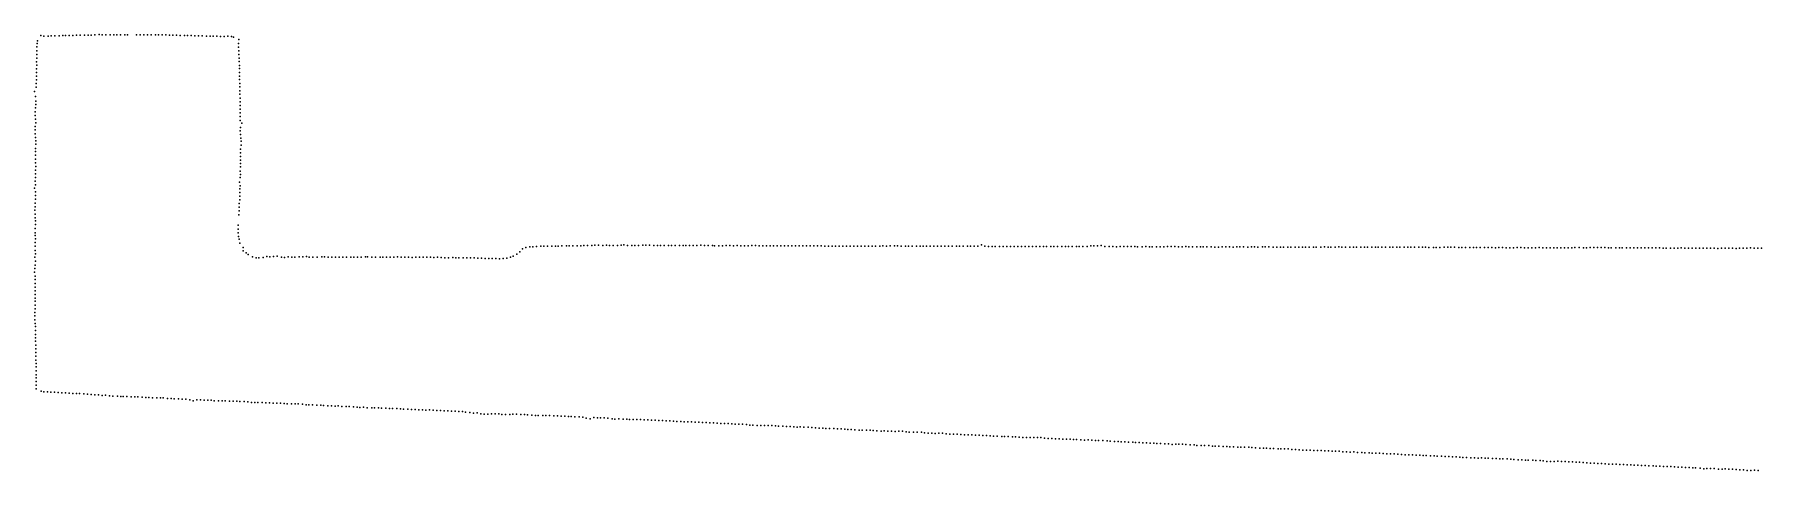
# Model space of a CAD drawing. Extents: x 2.93 to 8.06, y 3.49 to 4.25.
# Drawn here: x 2.927 to 5.493, y 3.602 to 4.248 of the extents above; entities that cross this region are included whole.
import ezdxf

# ---------------------------------------------------------------- set-up
doc = ezdxf.new("R2010")
doc.units = 0
doc.layers.add('1', color=7, linetype='CONTINUOUS')

msp = doc.modelspace()

# ---------------------------------------------------------------- linework, layer by layer
at = {"layer": '1', "color": 7, "linetype": 'CONTINUOUS'}
for p in [(2.93111, 4.23507, 1.42885), (2.93185, 4.23929, 1.42885), (2.93662, 4.24713, 1.42885), (2.94109, 4.2459, 1.42885), (2.94766, 4.24594, 1.42885), (2.95197, 4.24633, 1.42885), (2.95742, 4.24649, 1.42885), (2.96391, 4.24653, 1.42885), (2.96934, 4.24683, 1.42885), (2.97367, 4.24696, 1.42885), (2.97908, 4.24703, 1.42885), (2.9845, 4.24723, 1.42885), (2.9899, 4.24731, 1.42885), (2.99533, 4.24754, 1.42885), (3.00184, 4.24748, 1.42885), (3.00723, 4.24765, 1.42885), (3.01158, 4.24772, 1.42885), (3.01702, 4.24787, 1.42885), (3.02351, 4.24836, 1.42885), (3.02784, 4.24805, 1.42885), (3.03326, 4.24805, 1.42885), (3.03975, 4.24807, 1.42885), (3.04518, 4.24797, 1.42885), (3.04951, 4.24808, 1.42885), (3.05493, 4.24807, 1.42885), (3.06143, 4.24802, 1.42885), (3.06576, 4.24796, 1.42885), (3.07894, 4.24779, 1.42883), (3.08433, 4.24782, 1.42883), (3.08976, 4.24802, 1.42883), (3.09519, 4.24803, 1.42883), (3.1006, 4.2479, 1.42883), (3.1071, 4.24801, 1.42883), (3.11144, 4.248, 1.42883), (3.11686, 4.24787, 1.42883), (3.12227, 4.24775, 1.42883), (3.12769, 4.24767, 1.42883), (3.13311, 4.24756, 1.42883), (3.13852, 4.24753, 1.42883), (3.14394, 4.24722, 1.42883), (3.15044, 4.24719, 1.42883), (3.15477, 4.24705, 1.42883), (3.16021, 4.24698, 1.42883), (3.16564, 4.24668, 1.42883), (3.17104, 4.24657, 1.42883), (3.17646, 4.24639, 1.42883), (3.18296, 4.24617, 1.42883), (3.18836, 4.2461, 1.42883), (3.1927, 4.24605, 1.42883), (3.19813, 4.24593, 1.42883), (3.20353, 4.24569, 1.42883), (3.20893, 4.24562, 1.42883), (3.21436, 4.24606, 1.42883), (3.2199, 4.24546, 1.42883), (3.22285, 4.24461, 1.42883), (3.23059, 4.23519, 1.42883), (3.23072, 4.24105, 1.42883), (2.93047, 4.20796, 1.42885), (2.93066, 4.21337, 1.42885), (2.931, 4.21882, 1.42885), (2.93101, 4.22421, 1.42885), (2.93104, 4.23018, 1.42885), (3.23055, 4.22978, 1.42883), (3.2308, 4.22438, 1.42883), (3.2311, 4.2189, 1.42883), (3.23151, 4.21353, 1.42883), (3.23154, 4.20866, 1.42883), (2.93044, 4.19219, 1.42883), (2.93058, 4.18677, 1.42883), (2.9306, 4.19761, 1.42883), (2.93071, 4.20304, 1.42883), (3.23183, 4.19783, 1.42883), (3.23186, 4.20271, 1.42883), (3.23203, 4.19189, 1.42883), (3.23208, 4.18646, 1.42883), (2.92755, 4.16411, 1.42883), (2.92902, 4.15652, 1.42883), (2.92962, 4.17057, 1.42883), (2.92973, 4.17595, 1.42883), (2.93027, 4.18136, 1.42883), (3.23216, 4.1816, 1.42883), (3.23245, 4.17562, 1.42883), (3.23247, 4.1648, 1.42883), (3.23251, 4.15994, 1.42883), (3.2326, 4.17077, 1.42883), (2.92845, 4.13373, 1.42883), (2.92897, 4.13969, 1.42883), (2.9294, 4.14943, 1.42883), (2.9295, 4.14458, 1.42883), (3.23275, 4.15397, 1.42883), (3.23284, 4.14313, 1.42883), (3.23297, 4.13773, 1.42883), (3.23301, 4.1323, 1.42883), (3.23302, 4.14857, 1.42883), (2.92846, 4.10717, 1.42883), (2.92859, 4.12826, 1.42883), (2.9286, 4.1121, 1.42883), (2.92901, 4.12287, 1.42883), (2.92928, 4.11746, 1.42883), (3.23305, 4.1269, 1.42883), (3.23308, 4.12088, 1.42883), (3.23309, 4.1054, 1.42885), (3.23325, 4.11074, 1.42885), (3.23529, 4.11686, 1.42885), (2.92831, 4.10117, 1.42883), (2.92895, 4.07957, 1.42883), (2.92902, 4.09579, 1.42883), (2.92915, 4.08552, 1.42883), (2.92918, 4.09092, 1.42883), (3.2334, 4.09998, 1.42885), (3.23399, 4.09461, 1.42885), (3.23429, 4.08435, 1.42885), (3.23448, 4.09017, 1.42885), (2.92886, 4.06927, 1.42883), (2.92892, 4.07469, 1.42883), (2.92894, 4.06331, 1.42883), (2.92904, 4.05786, 1.42883), (3.23341, 4.06203, 1.42885), (3.23349, 4.0676, 1.42885), (3.23352, 4.07287, 1.42885), (3.23362, 4.07838, 1.42885), (3.23364, 4.05723, 1.42885), (2.92845, 4.03084, 1.42883), (2.92874, 4.0471, 1.42883), (2.92876, 4.04165, 1.42883), (2.92887, 4.03626, 1.42883), (2.92918, 4.05249, 1.42883), (3.23217, 4.02963, 1.42885), (3.233, 4.03625, 1.42885), (3.23309, 4.04588, 1.42885), (3.2333, 4.05193, 1.42885), (3.23358, 4.04099, 1.42885), (2.92744, 4.02051, 1.42883), (2.9287, 4.00427, 1.42883), (2.92883, 4.01512, 1.42883), (2.92886, 4.02534, 1.42883), (2.92888, 4.0097, 1.42883), (3.23219, 4.00301, 1.42885), (3.23222, 4.0085, 1.42885), (3.23231, 4.01393, 1.42885), (3.23244, 4.01933, 1.42885), (3.23271, 4.02419, 1.42885), (2.92803, 3.988, 1.42883), (2.92819, 3.99292, 1.42883), (2.92835, 3.98205, 1.42883), (2.92849, 3.97665, 1.42883), (2.92854, 3.99821, 1.42883), (3.23105, 3.98091, 1.42885), (3.23142, 3.99777, 1.42885), (3.23142, 3.99225, 1.42885), (3.23149, 3.98684, 1.42885), (2.92818, 3.9544, 1.42883), (2.92825, 3.96043, 1.42883), (2.92864, 3.97178, 1.42883), (2.92865, 3.96633, 1.42883), (3.23, 3.95974, 1.42885), (3.23007, 3.95432, 1.42885), (3.23011, 3.96573, 1.42885), (2.92823, 3.93444, 1.42883), (2.92843, 3.9279, 1.42883), (2.9285, 3.93979, 1.42883), (2.92861, 3.95011, 1.42883), (2.92879, 3.94524, 1.42883), (3.23022, 3.94887, 1.42885), (3.23127, 3.94506, 1.42885), (3.23252, 3.9389, 1.42885), (3.23726, 3.92736, 1.42885), (3.23757, 3.93243, 1.42885), (3.64841, 3.92626, 1.42883), (3.65252, 3.93045, 1.42883), (3.6572, 3.93259, 1.42883), (3.66331, 3.93344, 1.42883), (3.66761, 3.93366, 1.42883), (3.67304, 3.93388, 1.42883), (3.67953, 3.93425, 1.42883), (3.68389, 3.93433, 1.42883), (3.6893, 3.93435, 1.42883), (3.69581, 3.93463, 1.42883), (3.70123, 3.93466, 1.42883), (3.70556, 3.93462, 1.42883), (3.71097, 3.93474, 1.42883), (3.71747, 3.93477, 1.42883), (3.72179, 3.93497, 1.42883), (3.72723, 3.93514, 1.42883), (3.73372, 3.93512, 1.42883), (3.73914, 3.93511, 1.42883), (3.74348, 3.93519, 1.42883), (3.74889, 3.93527, 1.42883), (3.75538, 3.93553, 1.42883), (3.75971, 3.93567, 1.42883), (3.76514, 3.9358, 1.42883), (3.77163, 3.93552, 1.42883), (3.77707, 3.93602, 1.42883), (3.78141, 3.93548, 1.42883), (3.78682, 3.93559, 1.42883), (3.79333, 3.9354, 1.42883), (3.79867, 3.93615, 1.42883), (3.80308, 3.9365, 1.42883), (3.80851, 3.93546, 1.42883), (3.81498, 3.93545, 1.42883), (3.81932, 3.93546, 1.42883), (3.82474, 3.93548, 1.42883), (3.83122, 3.93573, 1.42883), (3.83557, 3.9358, 1.42883), (3.84097, 3.9357, 1.42883), (3.84748, 3.93542, 1.42883), (3.8529, 3.93563, 1.42883), (3.85724, 3.93556, 1.42883), (3.86266, 3.93557, 1.42883), (3.86915, 3.93545, 1.42883), (3.87348, 3.93546, 1.42883), (3.8789, 3.93535, 1.42883), (3.8854, 3.93539, 1.42883), (3.89082, 3.93538, 1.42883), (3.89516, 3.93521, 1.42883), (3.90057, 3.93523, 1.42883), (3.90598, 3.93537, 1.42883), (3.9114, 3.93534, 1.42883), (3.91712, 3.93582, 1.42885), (3.92253, 3.93539, 1.42885), (3.92795, 3.93553, 1.42885), (3.93444, 3.93519, 1.42885), (3.9377, 3.93508, 1.42885), (3.9442, 3.93515, 1.42885), (3.94962, 3.93514, 1.42885), (3.95504, 3.93545, 1.42885), (3.96044, 3.93523, 1.42885), (3.96587, 3.93508, 1.42885), (3.97129, 3.93528, 1.42885), (3.97671, 3.93512, 1.42885), (3.98213, 3.93515, 1.42885), (3.98754, 3.93506, 1.42885), (3.99294, 3.9353, 1.42885), (3.99839, 3.93525, 1.42885), (4.00379, 3.93507, 1.42885), (4.0092, 3.93506, 1.42885), (4.01462, 3.93514, 1.42885), (4.02005, 3.93509, 1.42885), (4.02546, 3.93504, 1.42885), (4.03089, 3.93498, 1.42885), (4.03629, 3.93481, 1.42885), (4.04171, 3.93495, 1.42885), (4.04713, 3.93484, 1.42885), (4.05254, 3.93496, 1.42885), (4.05797, 3.93496, 1.42885), (4.06338, 3.93477, 1.42885), (4.0688, 3.93478, 1.42885), (4.07421, 3.93504, 1.42885), (4.07963, 3.93496, 1.42885), (4.08505, 3.93507, 1.42885), (4.09046, 3.93479, 1.42885), (4.09589, 3.93483, 1.42885), (4.10131, 3.93461, 1.42885), (4.10671, 3.93447, 1.42885), (4.11213, 3.93458, 1.42885), (4.11756, 3.93455, 1.42885), (4.12297, 3.93448, 1.42885), (4.12838, 3.93445, 1.42885), (4.13379, 3.93448, 1.42885), (4.13922, 3.93457, 1.42885), (4.14463, 3.93438, 1.42885), (4.15005, 3.93457, 1.42885), (4.15546, 3.93451, 1.42885), (4.16089, 3.93466, 1.42885), (4.1663, 3.93464, 1.42885), (4.17172, 3.93455, 1.42885), (4.1769, 3.93464, 1.42885), (4.18338, 3.9346, 1.42885), (4.18773, 3.93477, 1.42885), (4.19315, 3.93465, 1.42885), (4.19858, 3.93481, 1.42885), (4.20504, 3.93502, 1.42885), (4.20946, 3.93505, 1.42885), (4.21482, 3.9346, 1.42885), (4.22132, 3.93447, 1.42885), (4.22565, 3.93438, 1.42885), (4.23107, 3.93458, 1.42885), (4.23758, 3.93456, 1.42885), (4.24299, 3.93453, 1.42885), (4.24732, 3.93454, 1.42885), (4.25273, 3.93456, 1.42885), (4.25816, 3.93444, 1.42885), (4.26357, 3.93445, 1.42885), (4.26898, 3.93455, 1.42885), (4.2744, 3.93455, 1.42885), (4.27982, 3.93459, 1.42885), (4.28525, 3.9345, 1.42885), (4.29065, 3.93441, 1.42885), (4.29714, 3.93452, 1.42885), (4.30151, 3.93466, 1.42885), (4.30691, 3.93429, 1.42885), (4.31341, 3.93444, 1.42885), (4.31775, 3.93442, 1.42885), (4.32316, 3.93427, 1.42885), (4.32886, 3.93461, 1.42885), (4.33435, 3.93616, 1.42885), (4.33939, 3.9343, 1.42885), (4.34485, 3.93395, 1.42885), (4.35025, 3.93401, 1.42885), (4.35458, 3.93411, 1.42885), (4.36108, 3.93408, 1.42885), (4.36649, 3.93415, 1.42885), (4.37191, 3.93393, 1.42885), (4.37733, 3.93403, 1.42885), (4.38274, 3.93416, 1.42885), (4.38816, 3.93396, 1.42885), (4.39358, 3.9339, 1.42885), (4.399, 3.93376, 1.42885), (4.40437, 3.93381, 1.42885), (4.40983, 3.93401, 1.42885), (4.41525, 3.93393, 1.42885), (4.42068, 3.93384, 1.42885), (4.42608, 3.93386, 1.42885), (4.4308, 3.93388, 1.42885), (4.4373, 3.93393, 1.42885), (4.44162, 3.93381, 1.42885), (4.44704, 3.93383, 1.42885), (4.45354, 3.93376, 1.42885), (4.45896, 3.9339, 1.42885), (4.46329, 3.93377, 1.42885), (4.4687, 3.93403, 1.42885), (4.47521, 3.93382, 1.42885), (4.47954, 3.93378, 1.42885), (4.48496, 3.93392, 1.42885), (4.49141, 3.93409, 1.42885), (4.49682, 3.93473, 1.42885), (4.50119, 3.93516, 1.42885), (4.50659, 3.93494, 1.42885), (4.5119, 3.93562, 1.42885), (4.51739, 3.93389, 1.42885), (4.52401, 3.93392, 1.42885), (4.52936, 3.93379, 1.42885), (4.53478, 3.93368, 1.42885), (4.54024, 3.93372, 1.42885), (4.54563, 3.93377, 1.42885), (4.55107, 3.93386, 1.42885), (4.55646, 3.93391, 1.42885), (4.56189, 3.9338, 1.42885), (4.56621, 3.93365, 1.42885), (4.57271, 3.93359, 1.42885), (4.57813, 3.93381, 1.42885), (4.58355, 3.93366, 1.42885), (4.58788, 3.93366, 1.42885), (4.59438, 3.93347, 1.42885), (4.59979, 3.93367, 1.42885), (4.60522, 3.93363, 1.42885), (4.61064, 3.93374, 1.42885), (4.61603, 3.93373, 1.42885), (4.62148, 3.93398, 1.42885), (4.62688, 3.93353, 1.42885), (4.6323, 3.93358, 1.42885), (4.63773, 3.93382, 1.42885), (4.64205, 3.93365, 1.42885), (4.64747, 3.93362, 1.42885), (4.65396, 3.93336, 1.42885), (4.65939, 3.93331, 1.42885), (4.66372, 3.93333, 1.42885), (4.66914, 3.93339, 1.42885), (4.67564, 3.93321, 1.42885), (4.68105, 3.93319, 1.42885), (4.68647, 3.93311, 1.42885), (4.69187, 3.93325, 1.42885), (4.69729, 3.93332, 1.42885), (4.70269, 3.93329, 1.42885), (4.70812, 3.93318, 1.42885), (4.71356, 3.93322, 1.42885), (4.71787, 3.93346, 1.42885), (4.72329, 3.93347, 1.42885), (4.72979, 3.93314, 1.42885), (4.7352, 3.93326, 1.42885), (4.73955, 3.93321, 1.42885), (4.74496, 3.93313, 1.42885), (4.75145, 3.93322, 1.42885), (4.75579, 3.93324, 1.42885), (4.76121, 3.93336, 1.42885), (4.7677, 3.93309, 1.42885), (4.77312, 3.93319, 1.42885), (4.77855, 3.93311, 1.42885), (4.78288, 3.93305, 1.42885), (4.78938, 3.93295, 1.42885), (4.79371, 3.93273, 1.42885), (4.8002, 3.93293, 1.42885), (4.80563, 3.93303, 1.42885), (4.81104, 3.93307, 1.42885), (4.81539, 3.93299, 1.42885), (4.82079, 3.93313, 1.42885), (4.8273, 3.93299, 1.42885), (4.83162, 3.93301, 1.42885), (4.83813, 3.93318, 1.42885), (4.84356, 3.93323, 1.42885), (4.84897, 3.93285, 1.42885), (4.8533, 3.9327, 1.42885), (4.85979, 3.933, 1.42885), (4.86521, 3.93327, 1.42885), (4.86957, 3.93308, 1.42885), (4.87497, 3.93278, 1.42885), (4.88146, 3.933, 1.42885), (4.88688, 3.93299, 1.42885), (4.89122, 3.93301, 1.42885), (4.89772, 3.93311, 1.42885), (4.90313, 3.93289, 1.42885), (4.90747, 3.9329, 1.42885), (4.91397, 3.93293, 1.42885), (4.91939, 3.93301, 1.42885), (4.92373, 3.93292, 1.42885), (4.92913, 3.9331, 1.42885), (4.93453, 3.93278, 1.42885), (4.94105, 3.93294, 1.42885), (4.9454, 3.93296, 1.42885), (4.95131, 3.93297, 1.42883), (4.95565, 3.933, 1.42883), (4.96215, 3.93313, 1.42883), (4.96758, 3.93307, 1.42883), (4.9719, 3.93287, 1.42883), (4.97731, 3.93301, 1.42883), (4.98382, 3.93306, 1.42883), (4.98922, 3.93288, 1.42883), (4.99359, 3.93275, 1.42883), (4.99898, 3.93269, 1.42883), (5.00549, 3.93266, 1.42883), (5.00982, 3.93266, 1.42883), (5.01524, 3.93268, 1.42883), (5.02174, 3.9328, 1.42883), (5.02714, 3.93284, 1.42883), (5.0315, 3.93314, 1.42883), (5.03693, 3.93277, 1.42883), (5.0434, 3.93262, 1.42883), (5.04773, 3.93262, 1.42883), (5.05316, 3.93254, 1.42883), (5.05965, 3.93265, 1.42883), (5.06507, 3.93257, 1.42883), (5.06942, 3.93253, 1.42883), (5.07483, 3.93232, 1.42883), (5.08133, 3.93254, 1.42883), (5.08674, 3.93257, 1.42883), (5.09216, 3.93235, 1.42883), (5.09758, 3.9322, 1.42883), (5.10299, 3.93225, 1.42883), (5.10841, 3.93223, 1.42883), (5.11384, 3.93212, 1.42883), (5.11924, 3.93199, 1.42883), (5.12466, 3.9322, 1.42883), (5.13008, 3.93227, 1.42883), (5.1355, 3.93222, 1.42883), (5.14091, 3.93213, 1.42883), (5.14633, 3.9321, 1.42883), (5.15175, 3.93212, 1.42883), (5.15717, 3.93205, 1.42883), (5.16259, 3.93235, 1.42883), (5.16799, 3.93204, 1.42883), (5.17341, 3.93204, 1.42883), (5.17883, 3.93202, 1.42883), (5.18426, 3.93197, 1.42883), (5.18965, 3.9321, 1.42883), (5.19508, 3.932, 1.42883), (5.2005, 3.9321, 1.42883), (5.20593, 3.93213, 1.42883), (5.21135, 3.9322, 1.42883), (5.21568, 3.93225, 1.42883), (5.2222, 3.93232, 1.42883), (5.22869, 3.932, 1.42883), (5.23301, 3.93205, 1.42883), (5.23844, 3.93228, 1.42883), (5.24382, 3.9323, 1.42883), (5.24928, 3.93254, 1.42883), (5.25468, 3.93229, 1.42883), (5.26014, 3.93229, 1.42883), (5.26553, 3.93194, 1.42883), (5.26986, 3.93205, 1.42883), (5.27637, 3.93204, 1.42883), (5.28177, 3.93184, 1.42883), (5.28611, 3.93193, 1.42883), (5.29261, 3.93179, 1.42883), (5.29802, 3.93189, 1.42883), (5.30344, 3.93191, 1.42883), (5.30886, 3.93202, 1.42883), (5.31428, 3.93181, 1.42883), (5.31969, 3.93195, 1.42883), (5.32511, 3.93192, 1.42883), (5.33052, 3.93185, 1.42883), (5.33593, 3.93186, 1.42883), (5.34137, 3.93188, 1.42883), (5.34678, 3.93165, 1.42883), (5.35112, 3.93166, 1.42883), (5.35761, 3.93156, 1.42883), (5.36302, 3.93159, 1.42883), (5.36844, 3.93165, 1.42883), (5.37386, 3.93176, 1.42883), (5.37929, 3.93155, 1.42883), (5.3847, 3.93147, 1.42883), (5.39012, 3.93138, 1.42883), (5.39552, 3.93138, 1.42883), (5.40095, 3.93138, 1.42883), (5.40636, 3.93132, 1.42883), (5.41178, 3.93141, 1.42883), (5.41718, 3.93164, 1.42883), (5.42261, 3.93156, 1.42883), (5.42804, 3.9312, 1.42883), (5.43344, 3.93145, 1.42883), (5.43887, 3.93133, 1.42883), (5.44428, 3.93144, 1.42883), (5.44973, 3.93144, 1.42883), (5.45512, 3.93112, 1.42883), (5.46052, 3.93144, 1.42883), (5.46581, 3.93147, 1.42883), (5.4712, 3.9317, 1.42883), (5.47664, 3.93174, 1.42883), (5.48208, 3.93162, 1.42883), (5.48748, 3.93152, 1.42883), (5.4929, 3.93144, 1.42883), (2.92776, 3.91815, 1.42883), (2.92781, 3.90137, 1.42883), (2.92851, 3.90627, 1.42883), (2.92865, 3.91237, 1.42883), (2.92872, 3.92304, 1.42883), (3.24164, 3.92436, 1.42885), (3.24477, 3.92209, 1.42885), (3.251, 3.91883, 1.42885), (3.25644, 3.91703, 1.42885), (3.26088, 3.9169, 1.42885), (3.26731, 3.91768, 1.42885), (3.27277, 3.91905, 1.42885), (3.27698, 3.91851, 1.42885), (3.2826, 3.91915, 1.42885), (3.28801, 3.91951, 1.42885), (3.29424, 3.91822, 1.42885), (3.29885, 3.91756, 1.42885), (3.30419, 3.9185, 1.42885), (3.30966, 3.91813, 1.42885), (3.31394, 3.91792, 1.42885), (3.32042, 3.91867, 1.42885), (3.32597, 3.91856, 1.42885), (3.33124, 3.91911, 1.42885), (3.33559, 3.91831, 1.42885), (3.34102, 3.91807, 1.42885), (3.34753, 3.91813, 1.42885), (3.35404, 3.91838, 1.42885), (3.35838, 3.91858, 1.42885), (3.36375, 3.91823, 1.42885), (3.36919, 3.91828, 1.42885), (3.37461, 3.91831, 1.42885), (3.38003, 3.91823, 1.42885), (3.38545, 3.91826, 1.42885), (3.39086, 3.91809, 1.42885), (3.39735, 3.91831, 1.42885), (3.40168, 3.91818, 1.42883), (3.40712, 3.91826, 1.42883), (3.41248, 3.91832, 1.42883), (3.41902, 3.91869, 1.42883), (3.4223, 3.91839, 1.42883), (3.42876, 3.91819, 1.42883), (3.43418, 3.91811, 1.42883), (3.44068, 3.91806, 1.42883), (3.44501, 3.91794, 1.42883), (3.45043, 3.91802, 1.42883), (3.45584, 3.91804, 1.42883), (3.46126, 3.91794, 1.42883), (3.46668, 3.91849, 1.42883), (3.4721, 3.91794, 1.42883), (3.47748, 3.91807, 1.42883), (3.48295, 3.91824, 1.42883), (3.48834, 3.91781, 1.42883), (3.49375, 3.91804, 1.42883), (3.49918, 3.9183, 1.42883), (3.50459, 3.91817, 1.42883), (3.51002, 3.91793, 1.42883), (3.51545, 3.91792, 1.42883), (3.52085, 3.91761, 1.42883), (3.52627, 3.91791, 1.42883), (3.53169, 3.91763, 1.42883), (3.5371, 3.91729, 1.42883), (3.54252, 3.91709, 1.42883), (3.54904, 3.91753, 1.42883), (3.55335, 3.91707, 1.42883), (3.55769, 3.91717, 1.42883), (3.56419, 3.91716, 1.42883), (3.5696, 3.91691, 1.42883), (3.57502, 3.9171, 1.42883), (3.58045, 3.91695, 1.42883), (3.58585, 3.91673, 1.42883), (3.59129, 3.91659, 1.42883), (3.59669, 3.91619, 1.42883), (3.60209, 3.91637, 1.42883), (3.60752, 3.91631, 1.42883), (3.61294, 3.9161, 1.42883), (3.61836, 3.91581, 1.42883), (3.6237, 3.91593, 1.42883), (3.62912, 3.9166, 1.42883), (3.63452, 3.9181, 1.42883), (3.63865, 3.91961, 1.42883), (3.64408, 3.92258, 1.42883), (2.92757, 3.89597, 1.42883), (2.92836, 3.87918, 1.42883), (2.92838, 3.88518, 1.42883), (2.92855, 3.89, 1.42883), (2.92837, 3.87376, 1.42883), (2.92839, 3.86835, 1.42883), (2.92843, 3.86293, 1.42883), (2.92843, 3.85752, 1.42883), (2.92847, 3.85265, 1.42883), (2.9278, 3.8358, 1.42881), (2.928, 3.82492, 1.42881), (2.92806, 3.83088, 1.42881), (2.92821, 3.8412, 1.42881), (2.9284, 3.84671, 1.42883), (2.92853, 3.81947, 1.42881), (2.92864, 3.81516, 1.42881), (2.92865, 3.80924, 1.42881), (2.92883, 3.80331, 1.42881), (2.92892, 3.79843, 1.42881), (2.92877, 3.79355, 1.42881), (2.92923, 3.78757, 1.42881), (2.92939, 3.78217, 1.42881), (2.92939, 3.77134, 1.42881), (2.92948, 3.77676, 1.42881), (2.92946, 3.76538, 1.42881), (2.92983, 3.76053, 1.42881), (2.92985, 3.75563, 1.42881), (2.92994, 3.7497, 1.42881), (2.92966, 3.72802, 1.42881), (2.92985, 3.74373, 1.42881), (2.92989, 3.73343, 1.42881), (2.92991, 3.73884, 1.42881), (2.92993, 3.72281, 1.42881), (2.93717, 3.71912, 1.42881), (2.94148, 3.71854, 1.42881), (2.94645, 3.71823, 1.42883), (2.95184, 3.71791, 1.42883), (2.95727, 3.71772, 1.42883), (2.96272, 3.71726, 1.42883), (2.96813, 3.71688, 1.42883), (2.97351, 3.71667, 1.42883), (2.97893, 3.71636, 1.42883), (2.98437, 3.71601, 1.42883), (2.98975, 3.71589, 1.42883), (2.9941, 3.71573, 1.42883), (3.00064, 3.71515, 1.42883), (3.00599, 3.71482, 1.42883), (3.01147, 3.71452, 1.42883), (3.01684, 3.71397, 1.42883), (3.02229, 3.7136, 1.42883), (3.02768, 3.71306, 1.42883), (3.0331, 3.71318, 1.42883), (3.0386, 3.71255, 1.42883), (3.04391, 3.71167, 1.42883), (3.05044, 3.71186, 1.42883), (3.05584, 3.7116, 1.42883), (3.05911, 3.71147, 1.42883), (3.06452, 3.71126, 1.42883), (3.0711, 3.71107, 1.42883), (3.07645, 3.71078, 1.42883), (3.08076, 3.71064, 1.42883), (3.08733, 3.71032, 1.42883), (3.09267, 3.70972, 1.42883), (3.09702, 3.70982, 1.42883), (3.10245, 3.70955, 1.42883), (3.10894, 3.70929, 1.42883), (3.11435, 3.70926, 1.42883), (3.11873, 3.70917, 1.42883), (3.12518, 3.70854, 1.42883), (3.13063, 3.70845, 1.42883), (3.13493, 3.70802, 1.42883), (3.14144, 3.7077, 1.42883), (3.14687, 3.70762, 1.42883), (3.15226, 3.70743, 1.42883), (3.15791, 3.70653, 1.42883), (3.16319, 3.70499, 1.42883), (3.16851, 3.70625, 1.42883), (3.17393, 3.7063, 1.42883), (3.17937, 3.70608, 1.42883), (3.18477, 3.70595, 1.42883), (3.18996, 3.70569, 1.42883), (3.19424, 3.70516, 1.42883), (3.20075, 3.70499, 1.42883), (3.20618, 3.70508, 1.42883), (3.21052, 3.7047, 1.42883), (3.21702, 3.70459, 1.42883), (3.22243, 3.70425, 1.42883), (3.22785, 3.70438, 1.42883), (3.23219, 3.70415, 1.42883), (3.23868, 3.7039, 1.42883), (3.24413, 3.7036, 1.42883), (3.24953, 3.70226, 1.42883), (3.25481, 3.70248, 1.42883), (3.25929, 3.70268, 1.42883), (3.26578, 3.70246, 1.42883), (3.27118, 3.70212, 1.42883), (3.27664, 3.70199, 1.42883), (3.28201, 3.70168, 1.42883), (3.28743, 3.70162, 1.42883), (3.29283, 3.70131, 1.42883), (3.29824, 3.70081, 1.42883), (3.30259, 3.70041, 1.42883), (3.30908, 3.70033, 1.42883), (3.31451, 3.70053, 1.42883), (3.31887, 3.70042, 1.42883), (3.3254, 3.69995, 1.42883), (3.33073, 3.69912, 1.42883), (3.33509, 3.69905, 1.42883), (3.34053, 3.69919, 1.42883), (3.34704, 3.69874, 1.42883), (3.35253, 3.69843, 1.42883), (3.3568, 3.69813, 1.42883), (3.36325, 3.69756, 1.42883), (3.3687, 3.69745, 1.42883), (3.3741, 3.69715, 1.42883), (3.37845, 3.69731, 1.42883), (3.38385, 3.69672, 1.42883), (3.39038, 3.6966, 1.42883), (3.39467, 3.69633, 1.42883), (3.40118, 3.69609, 1.42883), (3.40666, 3.69566, 1.42883), (3.41093, 3.69508, 1.42883), (3.41636, 3.69534, 1.42883), (3.42176, 3.6947, 1.42883), (3.42828, 3.69471, 1.42883), (3.4326, 3.69446, 1.42883), (3.43857, 3.69461, 1.42883), (3.44293, 3.69415, 1.42883), (3.44937, 3.69389, 1.42883), (3.45479, 3.69381, 1.42883), (3.45919, 3.69375, 1.42883), (3.46562, 3.69341, 1.42883), (3.47105, 3.69298, 1.42883), (3.47537, 3.69271, 1.42883), (3.48186, 3.69258, 1.42883), (3.48729, 3.69231, 1.42883), (3.4927, 3.69224, 1.42883), (3.49817, 3.69171, 1.42883), (3.50355, 3.69141, 1.42883), (3.50896, 3.6912, 1.42883), (3.51438, 3.69145, 1.42883), (3.51982, 3.69105, 1.42883), (3.5252, 3.69052, 1.42883), (3.53063, 3.69045, 1.42883), (3.53605, 3.69028, 1.42883), (3.54147, 3.68987, 1.42883), (3.54688, 3.68967, 1.42883), (3.55229, 3.68949, 1.42883), (3.55772, 3.68927, 1.42883), (3.5633, 3.68899, 1.42883), (3.56747, 3.68808, 1.42883), (3.57407, 3.68768, 1.42883), (3.57942, 3.68656, 1.42883), (3.58495, 3.68693, 1.42883), (3.59022, 3.6859, 1.42883), (3.59562, 3.68515, 1.42883), (3.60104, 3.68535, 1.42883), (3.60647, 3.68551, 1.42883), (3.61192, 3.68578, 1.42883), (3.61729, 3.68548, 1.42883), (3.62164, 3.6848, 1.42883), (3.62703, 3.68484, 1.42883), (3.63355, 3.68478, 1.42883), (3.63787, 3.68501, 1.42883), (3.6433, 3.68495, 1.42883), (3.64981, 3.68464, 1.42883), (3.65522, 3.68474, 1.42883), (3.65956, 3.68432, 1.42883), (3.66606, 3.68383, 1.42883), (3.67148, 3.68336, 1.42883), (3.6758, 3.68323, 1.42883), (3.6825, 3.68338, 1.42881), (3.68685, 3.68329, 1.42881), (3.69228, 3.68311, 1.42881), (3.69877, 3.68271, 1.42881), (3.7042, 3.68245, 1.42881), (3.70959, 3.68234, 1.42881), (3.71502, 3.68209, 1.42881), (3.72043, 3.68194, 1.42881), (3.72478, 3.68153, 1.42881), (3.73018, 3.68133, 1.42881), (3.73669, 3.68107, 1.42881), (3.74204, 3.68095, 1.42881), (3.7471, 3.67933, 1.42881), (3.75311, 3.6781, 1.42881), (3.75836, 3.68029, 1.42881), (3.76375, 3.67984, 1.42881), (3.76812, 3.67975, 1.42881), (3.7735, 3.67948, 1.42881), (3.77892, 3.67904, 1.42881), (3.78553, 3.67832, 1.42881), (3.78975, 3.67787, 1.42881), (3.79523, 3.67806, 1.42881), (3.8017, 3.67781, 1.42881), (3.80712, 3.67786, 1.42881), (3.81144, 3.67723, 1.42881), (3.81686, 3.67729, 1.42881), (3.82227, 3.67725, 1.42881), (3.82768, 3.67713, 1.42881), (3.8331, 3.677, 1.42881), (3.83853, 3.67667, 1.42881), (3.84397, 3.67634, 1.42881), (3.84935, 3.67607, 1.42881), (3.85476, 3.67585, 1.42881), (3.86019, 3.67555, 1.42881), (3.86562, 3.67534, 1.42881), (3.87103, 3.67508, 1.42881), (3.87647, 3.67488, 1.42881), (3.8818, 3.67427, 1.42881), (3.88734, 3.67422, 1.42881), (3.89269, 3.67376, 1.42881), (3.89812, 3.67376, 1.42881), (3.90352, 3.67365, 1.42881), (3.90894, 3.67346, 1.42881), (3.91436, 3.67331, 1.42881), (3.91974, 3.6727, 1.42881), (3.92519, 3.67275, 1.42881), (3.9306, 3.67223, 1.42881), (3.93601, 3.67233, 1.42881), (3.94144, 3.67205, 1.42881), (3.94685, 3.67155, 1.42881), (3.95228, 3.6713, 1.42881), (3.95769, 3.67129, 1.42881), (3.96309, 3.67082, 1.42881), (3.96851, 3.67054, 1.42881), (3.97394, 3.67051, 1.42881), (3.97934, 3.67023, 1.42881), (3.98489, 3.66994, 1.42881), (3.99016, 3.6689, 1.42881), (3.99452, 3.66892, 1.42881), (4.00101, 3.66849, 1.42881), (4.00642, 3.66838, 1.42881), (4.01185, 3.66819, 1.42881), (4.01727, 3.66823, 1.42881), (4.02269, 3.66814, 1.42881), (4.02813, 3.66804, 1.42881), (4.03249, 3.6676, 1.42881), (4.03892, 3.66722, 1.42881), (4.04435, 3.6671, 1.42881), (4.04978, 3.66668, 1.42881), (4.05523, 3.66647, 1.42881), (4.0606, 3.66599, 1.42881), (4.06495, 3.66624, 1.42881), (4.07037, 3.66564, 1.42881), (4.07685, 3.66582, 1.42881), (4.08232, 3.66555, 1.42881), (4.0877, 3.66504, 1.42881), (4.09312, 3.66457, 1.42881), (4.09852, 3.66423, 1.42881), (4.10287, 3.66406, 1.42881), (4.10827, 3.66391, 1.42881), (4.11477, 3.66372, 1.42881), (4.12019, 3.66324, 1.42881), (4.12561, 3.66328, 1.42881), (4.13115, 3.66292, 1.42881), (4.1354, 3.66241, 1.42881), (4.14078, 3.66237, 1.42881), (4.14624, 3.66212, 1.42881), (4.1527, 3.66148, 1.42881), (4.15703, 3.66141, 1.42881), (4.16353, 3.66141, 1.42881), (4.16896, 3.66124, 1.42881), (4.1735, 3.66085, 1.42883), (4.17897, 3.66042, 1.42883), (4.18541, 3.66009, 1.42883), (4.18975, 3.66029, 1.42883), (4.19518, 3.66005, 1.42883), (4.20059, 3.65988, 1.42883), (4.20599, 3.65949, 1.42883), (4.21142, 3.65975, 1.42883), (4.21691, 3.65981, 1.42883), (4.22232, 3.6588, 1.42883), (4.22661, 3.65858, 1.42883), (4.23306, 3.65859, 1.42883), (4.23853, 3.65864, 1.42883), (4.24514, 3.65845, 1.42883), (4.24953, 3.65746, 1.42883), (4.25475, 3.65678, 1.42883), (4.26019, 3.65699, 1.42883), (4.26559, 3.65651, 1.42883), (4.27099, 3.65677, 1.42883), (4.27647, 3.65703, 1.42883), (4.2819, 3.656, 1.42883), (4.28726, 3.65564, 1.42883), (4.29266, 3.65558, 1.42883), (4.29811, 3.65531, 1.42883), (4.30351, 3.65495, 1.42883), (4.30893, 3.65459, 1.42883), (4.31435, 3.65462, 1.42883), (4.31979, 3.65433, 1.42883), (4.32521, 3.65408, 1.42883), (4.33062, 3.65378, 1.42883), (4.33602, 3.65358, 1.42883), (4.34143, 3.65328, 1.42883), (4.34687, 3.65309, 1.42883), (4.35228, 3.6525, 1.42883), (4.35768, 3.6524, 1.42883), (4.36421, 3.65224, 1.42883), (4.36852, 3.65195, 1.42883), (4.37394, 3.65188, 1.42883), (4.38045, 3.65152, 1.42883), (4.38478, 3.6514, 1.42883), (4.39021, 3.65101, 1.42883), (4.3956, 3.65058, 1.42883), (4.40101, 3.65037, 1.42883), (4.40643, 3.65031, 1.42883), (4.41185, 3.65039, 1.42883), (4.41727, 3.65039, 1.42883), (4.42237, 3.65031, 1.42883), (4.42788, 3.64973, 1.42883), (4.43323, 3.64905, 1.42883), (4.4386, 3.64888, 1.42883), (4.44403, 3.6486, 1.42883), (4.44944, 3.64841, 1.42883), (4.45487, 3.64827, 1.42883), (4.46028, 3.64812, 1.42883), (4.46569, 3.64784, 1.42883), (4.47111, 3.64755, 1.42883), (4.47548, 3.64735, 1.42883), (4.48195, 3.64687, 1.42883), (4.48736, 3.64678, 1.42883), (4.49278, 3.64687, 1.42883), (4.49822, 3.64667, 1.42883), (4.50361, 3.64622, 1.42883), (4.50791, 3.64619, 1.42883), (4.51447, 3.6462, 1.42883), (4.52101, 3.64577, 1.42883), (4.52533, 3.64515, 1.42883), (4.53181, 3.6447, 1.42883), (4.53722, 3.64455, 1.42883), (4.54154, 3.64427, 1.42883), (4.54698, 3.64419, 1.42883), (4.55238, 3.64381, 1.42883), (4.55886, 3.64349, 1.42883), (4.56321, 3.64332, 1.42883), (4.56861, 3.64292, 1.42883), (4.57403, 3.64285, 1.42883), (4.57946, 3.64287, 1.42883), (4.5849, 3.64232, 1.42883), (4.59029, 3.64212, 1.42883), (4.59486, 3.64184, 1.42883), (4.6001, 3.64143, 1.42883), (4.60655, 3.64122, 1.42883), (4.61197, 3.641, 1.42883), (4.61734, 3.64037, 1.42883), (4.62278, 3.64047, 1.42883), (4.62712, 3.64055, 1.42883), (4.63257, 3.64042, 1.42883), (4.63801, 3.63998, 1.42883), (4.64445, 3.63963, 1.42883), (4.64992, 3.6396, 1.42883), (4.65419, 3.63891, 1.42883), (4.66071, 3.63884, 1.42883), (4.66531, 3.63876, 1.42883), (4.67179, 3.6388, 1.42883), (4.67722, 3.63786, 1.42883), (4.68155, 3.63785, 1.42883), (4.68696, 3.63767, 1.42883), (4.69347, 3.6372, 1.42883), (4.6989, 3.63698, 1.42883), (4.70322, 3.63667, 1.42883), (4.70864, 3.63651, 1.42883), (4.71514, 3.63627, 1.42883), (4.71947, 3.6363, 1.42883), (4.7249, 3.63603, 1.42883), (4.73143, 3.63618, 1.42883), (4.73575, 3.63552, 1.42883), (4.74116, 3.63539, 1.42883), (4.74764, 3.63481, 1.42883), (4.75305, 3.63476, 1.42883), (4.75739, 3.63488, 1.42883), (4.76284, 3.63446, 1.42883), (4.76822, 3.63398, 1.42883), (4.77474, 3.63359, 1.42883), (4.77903, 3.63396, 1.42883), (4.78447, 3.63394, 1.42883), (4.78994, 3.63369, 1.42883), (4.79532, 3.63298, 1.42883), (4.80073, 3.63256, 1.42883), (4.80617, 3.63224, 1.42883), (4.81156, 3.63196, 1.42883), (4.81698, 3.63196, 1.42883), (4.82242, 3.63166, 1.42883), (4.82781, 3.63143, 1.42883), (4.83324, 3.63149, 1.42883), (4.83864, 3.63123, 1.42883), (4.84406, 3.6307, 1.42883), (4.84951, 3.63064, 1.42883), (4.85493, 3.63008, 1.42883), (4.86031, 3.63004, 1.42883), (4.86577, 3.6301, 1.42883), (4.87114, 3.62952, 1.42883), (4.87658, 3.62936, 1.42883), (4.88198, 3.62894, 1.42883), (4.88748, 3.62903, 1.42883), (4.89284, 3.62835, 1.42883), (4.89932, 3.6281, 1.42883), (4.90366, 3.62786, 1.42883), (4.91013, 3.62762, 1.42883), (4.91473, 3.62738, 1.42883), (4.92013, 3.62731, 1.42883), (4.92557, 3.62732, 1.42883), (4.93094, 3.6267, 1.42883), (4.93638, 3.62643, 1.42883), (4.94179, 3.62638, 1.42883), (4.94723, 3.62608, 1.42883), (4.95264, 3.62561, 1.42883), (4.95805, 3.62546, 1.42883), (4.96347, 3.62502, 1.42883), (4.96889, 3.6249, 1.42883), (4.97432, 3.62475, 1.42883), (4.97974, 3.62442, 1.42883), (4.98516, 3.6243, 1.42883), (4.99057, 3.62395, 1.42883), (4.99488, 3.62363, 1.42883), (5.00139, 3.62345, 1.42883), (5.0068, 3.62323, 1.42883), (5.01113, 3.62297, 1.42883), (5.01762, 3.62306, 1.42883), (5.02307, 3.62232, 1.42883), (5.02847, 3.62235, 1.42883), (5.03387, 3.62189, 1.42883), (5.03929, 3.62169, 1.42883), (5.04474, 3.62134, 1.42883), (5.04903, 3.6211, 1.42883), (5.05449, 3.62082, 1.42883), (5.06097, 3.62053, 1.42883), (5.06638, 3.62041, 1.42883), (5.0718, 3.62012, 1.42883), (5.07722, 3.62025, 1.42883), (5.08264, 3.61998, 1.42883), (5.08698, 3.61978, 1.42883), (5.09348, 3.61954, 1.42883), (5.09889, 3.61932, 1.42883), (5.10432, 3.61902, 1.42883), (5.10864, 3.61875, 1.42883), (5.11514, 3.61875, 1.42883), (5.12054, 3.61815, 1.42883), (5.1249, 3.61787, 1.42883), (5.13141, 3.61744, 1.42883), (5.13681, 3.6173, 1.42883), (5.14221, 3.61699, 1.42883), (5.14656, 3.61696, 1.42883), (5.15306, 3.61667, 1.42883), (5.15775, 3.61642, 1.42883), (5.16428, 3.61639, 1.42883), (5.16866, 3.61595, 1.42883), (5.17402, 3.61506, 1.42883), (5.17945, 3.61489, 1.42883), (5.18484, 3.61474, 1.42883), (5.19026, 3.61537, 1.42883), (5.19572, 3.61517, 1.42883), (5.20113, 3.61481, 1.42883), (5.20654, 3.61421, 1.42883), (5.21194, 3.61425, 1.42883), (5.2174, 3.61416, 1.42883), (5.22276, 3.61378, 1.42883), (5.22821, 3.61349, 1.42883), (5.23363, 3.61308, 1.42883), (5.23904, 3.61269, 1.42883), (5.24444, 3.61227, 1.42883), (5.24986, 3.61203, 1.42883), (5.2553, 3.61209, 1.42883), (5.26071, 3.61146, 1.42883), (5.26614, 3.61122, 1.42883), (5.27153, 3.61098, 1.42883), (5.27696, 3.61097, 1.42883), (5.28238, 3.61049, 1.42883), (5.28778, 3.61036, 1.42883), (5.29322, 3.6101, 1.42883), (5.29863, 3.60987, 1.42883), (5.30402, 3.60944, 1.42883), (5.30946, 3.60932, 1.42883), (5.31489, 3.60883, 1.42883), (5.32032, 3.6088, 1.42883), (5.32571, 3.60838, 1.42883), (5.3322, 3.60855, 1.42883), (5.33652, 3.60822, 1.42883), (5.34199, 3.60794, 1.42883), (5.34737, 3.60775, 1.42883), (5.35278, 3.60775, 1.42883), (5.3582, 3.60745, 1.42883), (5.36367, 3.60725, 1.42883), (5.36905, 3.60662, 1.42883), (5.3745, 3.60641, 1.42883), (5.37988, 3.60601, 1.42883), (5.38529, 3.60579, 1.42883), (5.39071, 3.60561, 1.42883), (5.39505, 3.60557, 1.42883), (5.40161, 3.60505, 1.42883), (5.40753, 3.60413, 1.42883), (5.41191, 3.60438, 1.42883), (5.41733, 3.60474, 1.42883), (5.42279, 3.60451, 1.42883), (5.42923, 3.6035, 1.42883), (5.43468, 3.60338, 1.42883), (5.43895, 3.60414, 1.42883), (5.44442, 3.60377, 1.42883), (5.44987, 3.60344, 1.42883), (5.45524, 3.6031, 1.42883), (5.46066, 3.60269, 1.42883), (5.46613, 3.60259, 1.42883), (5.47148, 3.60182, 1.42883), (5.47693, 3.6017, 1.42883), (5.48233, 3.60198, 1.42883), (5.48776, 3.60179, 1.42883)]:
    msp.add_point(p, dxfattribs=at)

doc.saveas('drawing.dxf')
